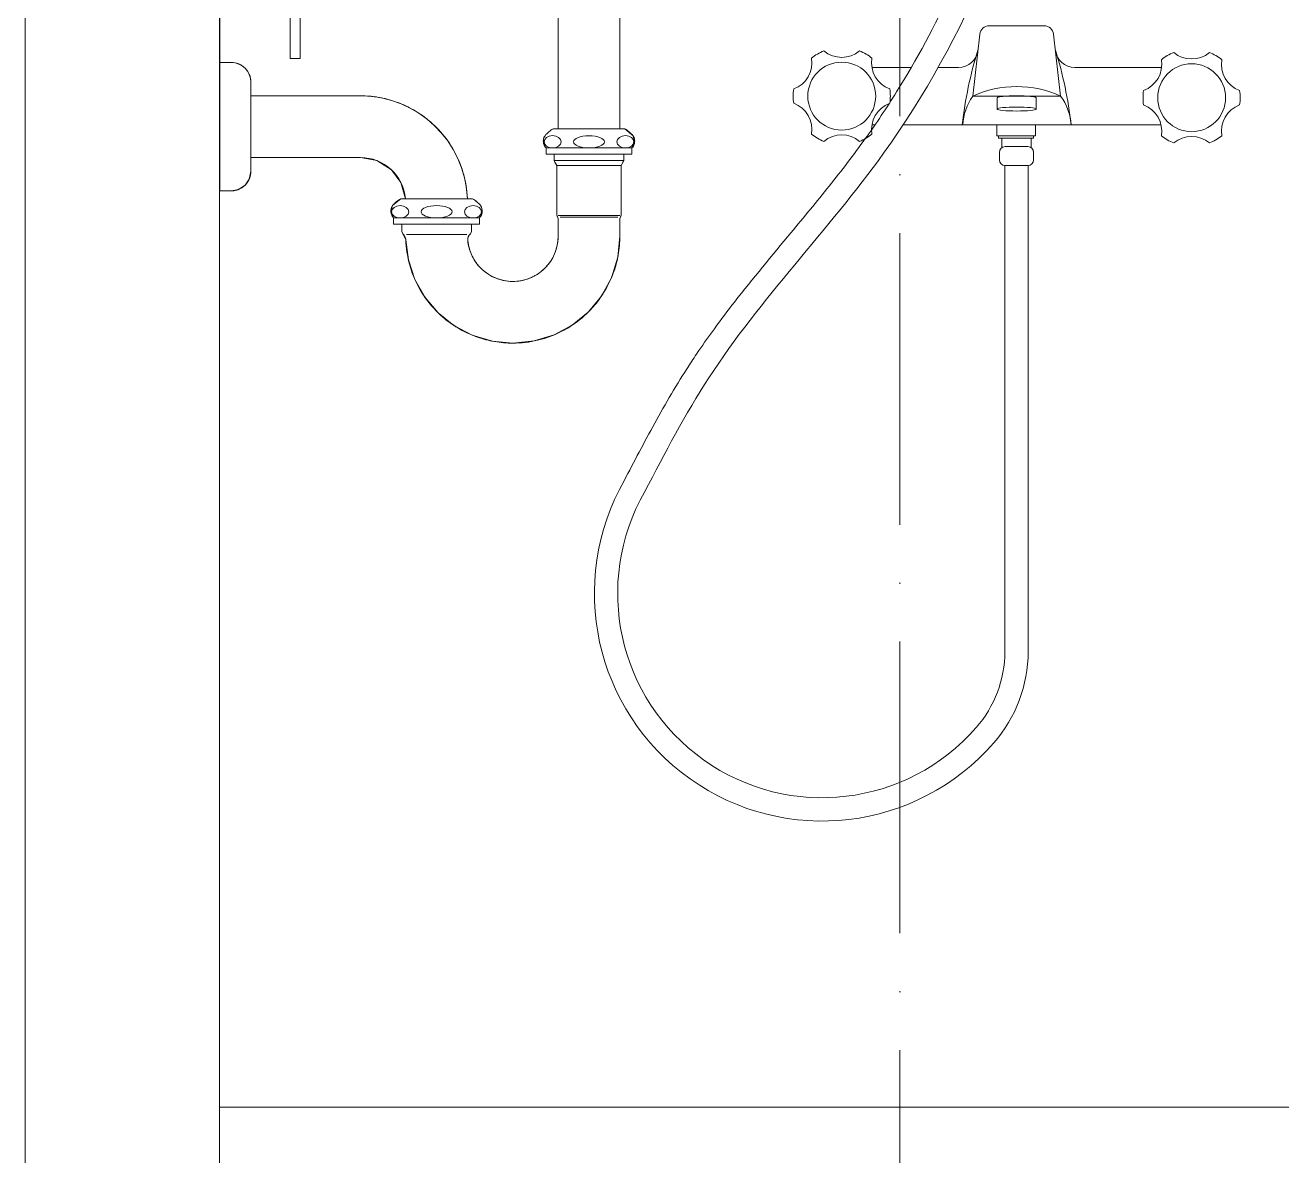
# Model space of a CAD drawing. Header units: millimetres. Extents: x -7075 to 54747, y -13937 to 93540.
# Drawn here: x 37300 to 37950, y 86625 to 87206 of the extents above; entities that cross this region are included whole.
import ezdxf

# ---------------------------------------------------------------- set-up
doc = ezdxf.new("R2010")
doc.units = ezdxf.units.MM
doc.linetypes.add('Grid Line', pattern=[4.2, 3, -0.6, 0, -0.6])
for name, color, linetype, lineweight in [('NET-CAT', 3, 'Continuous', 15), ('THIET-BI', 44, 'Continuous', 5), ('TRUC', 225, 'Continuous', 5)]:
    doc.layers.add(name, color=color, linetype=linetype, lineweight=lineweight)

# ---------------------------------------------------------------- blocks, each defined once
blk = doc.blocks.new('X-LA3 - X-LA-1425473-A-A')
at = {"layer": 'THIET-BI'}
for p, q in [((37399.99, 81821.31), (37399.99, 82175)), ((37574.11, 81853.19), (37574.11, 81939.7)), ((37574.11, 81853.19), (37574.11, 81939.7)), ((37605.86, 81939.7), (37605.86, 81853.19)), ((37605.86, 81853.19), (37605.86, 81939.7)), ((37605.86, 81939.7), (37605.86, 81853.19)), ((37436.29, 81889.32), (37436.29, 81923.81)), ((37436.29, 81923.81), (37436.29, 81889.32)), ((37441.3, 81923.81), (37441.3, 81889.32)), ((37441.3, 81889.32), (37441.3, 81923.81)), ((37441.3, 81889.32), (37436.29, 81889.32)), ((37436.29, 81889.32), (37441.3, 81889.32)), ((37399.99, 81887.31), (37405.99, 81887.31)), ((37399.99, 81821.31), (37399.99, 81887.31)), ((37405.99, 81887.31), (37399.99, 81887.31)), ((37415.99, 81877.31), (37415.99, 81870.18)), ((37415.99, 81877.31), (37415.99, 81854.31)), ((37415.99, 81870.18), (37472.38, 81870.18)), ((37415.99, 81870.18), (37472.38, 81870.18)), ((37415.99, 81854.31), (37415.99, 81831.31)), ((37571.49, 81853.19), (37574.11, 81853.19)), ((37589.99, 81853.19), (37571.49, 81853.19)), ((37608.49, 81853.19), (37589.99, 81853.19)), ((37605.86, 81853.19), (37608.49, 81853.19)), ((37605.86, 81853.19), (37608.49, 81853.19)), ((37608.49, 81853.19), (37612.62, 81849.67)), ((37612.62, 81849.67), (37613.47, 81846.43)), ((37567.88, 81840.19), (37567.88, 81843.39)), ((37567.88, 81843.39), (37567.88, 81840.19)), ((37612.08, 81843.39), (37567.88, 81843.39)), ((37613.47, 81846.43), (37612.08, 81843.39)), ((37612.08, 81843.39), (37612.08, 81840.19)), ((37612.08, 81840.19), (37612.08, 81843.39)), ((37612.08, 81843.39), (37612.08, 81840.19)), ((37415.99, 81838.43), (37415.99, 81831.31)), ((37472.38, 81838.43), (37415.99, 81838.43)), ((37415.99, 81838.43), (37472.38, 81838.43)), ((37415.99, 81838.43), (37415.99, 81831.31)), ((37472.38, 81838.43), (37415.99, 81838.43)), ((37480.81, 81836.86), (37472.38, 81838.43)), ((37488.28, 81832.16), (37480.81, 81836.86)), ((37572.02, 81840.19), (37567.88, 81840.19)), ((37567.88, 81840.19), (37589.99, 81840.19)), ((37572.02, 81840.19), (37567.88, 81840.19)), ((37572.02, 81836.83), (37572.02, 81840.19)), ((37572.02, 81836.83), (37572.02, 81840.19)), ((37572.48, 81835.99), (37572.02, 81836.83)), ((37607.93, 81836.83), (37572.02, 81836.83)), ((37572.48, 81835.99), (37572.02, 81836.83)), ((37573.37, 81834.32), (37572.48, 81835.99)), ((37572.48, 81835.99), (37573.37, 81834.32)), ((37589.99, 81840.19), (37612.08, 81840.19)), ((37607.93, 81836.83), (37606.58, 81834.32)), ((37607.47, 81835.99), (37606.58, 81834.32)), ((37606.58, 81834.32), (37607.47, 81835.99)), ((37607.93, 81836.83), (37607.47, 81835.99)), ((37607.93, 81836.83), (37607.47, 81835.99)), ((37607.93, 81840.19), (37607.93, 81836.83)), ((37612.08, 81840.19), (37607.93, 81840.19)), ((37607.93, 81840.19), (37607.93, 81836.83)), ((37607.93, 81840.19), (37607.93, 81836.83)), ((37612.08, 81840.19), (37607.93, 81840.19)), ((37415.99, 81831.31), (37415.17, 81827.33)), ((37493.23, 81825.56), (37488.28, 81832.16)), ((37573.37, 81808.83), (37573.37, 81834.32)), ((37573.37, 81834.32), (37606.58, 81834.32)), ((37573.37, 81808.83), (37573.37, 81834.32)), ((37606.58, 81834.32), (37606.58, 81808.83)), ((37606.58, 81834.32), (37606.58, 81808.83)), ((37606.58, 81834.32), (37606.58, 81808.83)), ((37413.07, 81824.24), (37409.7, 81822.02)), ((37415.17, 81827.33), (37413.07, 81824.24)), ((37495.6, 81817.21), (37493.23, 81825.56)), ((37405.99, 81821.31), (37399.99, 81821.31)), ((37405.99, 81821.31), (37399.99, 81821.31)), ((37405.99, 81821.31), (37399.99, 81821.31)), ((37409.7, 81822.02), (37405.99, 81821.31)), ((37488.93, 81813.69), (37493.08, 81817.21)), ((37488.93, 81813.69), (37493.08, 81817.21)), ((37493.08, 81817.21), (37495.6, 81817.21)), ((37511.58, 81817.21), (37493.08, 81817.21)), ((37493.08, 81817.21), (37495.6, 81817.21)), ((37530.08, 81817.21), (37511.58, 81817.21)), ((37527.41, 81817.21), (37530.08, 81817.21)), ((37488.09, 81810.43), (37488.93, 81813.69)), ((37489.47, 81807.41), (37488.09, 81810.43)), ((37489.47, 81804.21), (37489.47, 81807.41)), ((37489.47, 81807.41), (37533.67, 81807.41)), ((37489.47, 81804.21), (37489.47, 81807.41)), ((37489.47, 81804.21), (37489.47, 81807.41)), ((37493.94, 81804.23), (37489.47, 81804.21)), ((37493.63, 81804.21), (37489.47, 81804.21)), ((37489.47, 81804.21), (37493.61, 81804.21)), ((37511.58, 81804.21), (37489.47, 81804.21)), ((37493.94, 81804.23), (37492.1, 81804.23)), ((37493.63, 81800.33), (37493.63, 81804.21)), ((37493.63, 81803.73), (37493.63, 81800.33)), ((37493.63, 81800.33), (37493.63, 81803.73)), ((37495.46, 81804.23), (37511.58, 81804.21)), ((37511.58, 81804.21), (37527.69, 81804.23)), ((37533.67, 81804.21), (37511.58, 81804.21)), ((37529.52, 81804.21), (37529.52, 81800.33)), ((37533.67, 81804.21), (37529.52, 81804.21)), ((37529.52, 81803.73), (37529.52, 81800.33)), ((37533.67, 81807.41), (37533.67, 81804.21)), ((37533.67, 81807.41), (37533.67, 81804.21)), ((37574.1, 81807.07), (37573.37, 81808.83)), ((37573.66, 81808.12), (37574.1, 81807.07)), ((37574.1, 81798.03), (37574.1, 81807.07)), ((37574.1, 81807.07), (37574.1, 81798.03)), ((37574.11, 81808.54), (37605.86, 81808.54)), ((37589.97, 81807.83), (37575.11, 81807.83)), ((37604.84, 81807.83), (37589.97, 81807.83)), ((37606.58, 81808.83), (37605.85, 81807.07)), ((37606.58, 81808.83), (37605.85, 81807.07)), ((37605.85, 81807.07), (37606.29, 81808.12)), ((37605.85, 81807.07), (37605.85, 81798.03)), ((37605.85, 81807.07), (37605.85, 81798.03)), ((37605.85, 81807.07), (37605.85, 81798.03)), ((37494.2, 81799.15), (37493.63, 81800.33)), ((37494.2, 81799.15), (37493.63, 81800.33)), ((37495.73, 81796.14), (37493.63, 81800.33)), ((37511.58, 81798.83), (37496.03, 81798.83)), ((37527.11, 81798.83), (37511.58, 81798.83)), ((37529.52, 81800.33), (37528.99, 81799.17)), ((37529.52, 81800.33), (37528.99, 81799.17)), ((37605.85, 81798.03), (37604.77, 81787.13)), ((37497.08, 81785.75), (37495.73, 81796.14)), ((37500.45, 81775.63), (37497.08, 81785.75)), ((37604.77, 81787.13), (37601.52, 81776.58)), ((37505.72, 81766.35), (37500.45, 81775.63)), ((37601.52, 81776.58), (37596.4, 81767.17)), ((37512.34, 81758.58), (37505.72, 81766.35)), ((37596.4, 81767.17), (37589.57, 81758.94)), ((37520.49, 81752.02), (37512.34, 81758.58)), ((37589.57, 81758.94), (37581.28, 81752.16)), ((37529.79, 81747.1), (37520.49, 81752.02)), ((37581.28, 81752.16), (37572.03, 81747.21)), ((37540.3, 81743.95), (37529.79, 81747.1)), ((37572.03, 81747.21), (37561.8, 81744.06)), ((37550.77, 81742.95), (37540.3, 81743.95)), ((37561.8, 81744.06), (37550.77, 81742.95)), ((37399.99, 81350), (37949.99, 81350)), ((37949.99, 81350), (37399.99, 81350)), ((37699.99, 81350), (37699.99, 81350)), ((37699.99, 81350), (37699.99, 81350)), ((37699.99, 81350), (37699.99, 81350))]:
    blk.add_line(p, q, dxfattribs=at)
blk.add_arc((37472.38, 81815.11), 23.32, 5.15638, 90, dxfattribs=at)
for centre, major_axis, ratio in [((37571.25, 81846.53), (4.41, 0), 0.713058), ((37589.98, 81846.53), (7.99, 0), 0.393273), ((37608.71, 81846.53), (4.41, 0), 0.713058), ((37492.85, 81810.55), (4.41, 0), 0.7125), ((37530.3, 81810.55), (4.41, 0), 0.713058)]:
    blk.add_ellipse(centre, major_axis=major_axis, ratio=ratio, dxfattribs=at)
for points, knots in [([(37405.99, 81887.31), (37407.19, 81887.3), (37408.59, 81887.06), (37410.15, 81886.42), (37411.13, 81885.92), (37413.04, 81884.63), (37414.79, 81882.46), (37415.81, 81879.63), (37415.98, 81878.1), (37415.99, 81877.31)], [-1, -1, -1, -1, -0.785714, -0.732143, -0.678571, -0.571429, -0.285714, -0.142857, 0, 0, 0, 0]), ([(37472.38, 81870.18), (37475.57, 81870.16), (37480.24, 81869.76), (37486.18, 81868.51), (37490.53, 81867.19), (37494.72, 81865.52), (37500.04, 81862.91), (37510.41, 81856.11), (37520.06, 81844.63), (37525.99, 81829.62), (37527.21, 81821.47), (37527.41, 81817.21)], [-1, -1, -1, -1, -0.892857, -0.839286, -0.785714, -0.732143, -0.678571, -0.571429, -0.285714, -0.142857, 0, 0, 0, 0]), ([(37567.88, 81843.39), (37567.61, 81843.68), (37567.14, 81844.29), (37566.52, 81845.68), (37566.39, 81847.19), (37566.77, 81848.66), (37567.12, 81849.34), (37567.34, 81849.67)], [-1, -1, -1, -1, -0.833333, -0.666667, -0.333333, -0.166667, 0, 0, 0, 0]), ([(37612.62, 81849.67), (37612.84, 81849.34), (37613.2, 81848.66), (37613.57, 81847.19), (37613.44, 81845.68), (37612.83, 81844.29), (37612.36, 81843.68), (37612.08, 81843.39)], [-1, -1, -1, -1, -0.833333, -0.666667, -0.333333, -0.166667, 0, 0, 0, 0]), ([(37415.99, 81831.31), (37415.98, 81830.12), (37415.74, 81828.71), (37415.1, 81827.15), (37414.6, 81826.17), (37413.31, 81824.26), (37411.14, 81822.51), (37408.31, 81821.49), (37406.79, 81821.32), (37405.99, 81821.31)], [-1, -1, -1, -1, -0.785714, -0.732143, -0.678571, -0.571429, -0.285714, -0.142857, 0, 0, 0, 0]), ([(37489.47, 81807.41), (37489.2, 81807.7), (37488.73, 81808.31), (37488.11, 81809.69), (37487.98, 81811.21), (37488.36, 81812.68), (37488.71, 81813.36), (37488.93, 81813.69)], [-1, -1, -1, -1, -0.833333, -0.666667, -0.333333, -0.166667, 0, 0, 0, 0]), ([(37511.58, 81807.41), (37507.16, 81807.41), (37503.58, 81808.81), (37503.58, 81810.55), (37503.58, 81812.29), (37507.16, 81813.69), (37511.58, 81813.69)], [0, 0, 0, 0, 1, 1, 1, 2, 2, 2, 2]), ([(37511.58, 81807.41), (37515.98, 81807.41), (37519.57, 81808.81), (37519.57, 81810.55), (37519.57, 81812.29), (37515.98, 81813.69), (37511.58, 81813.69)], [0, 0, 0, 0, 1, 1, 1, 2, 2, 2, 2]), ([(37534.21, 81813.69), (37534.43, 81813.36), (37534.79, 81812.68), (37535.17, 81811.21), (37535.04, 81809.69), (37534.42, 81808.31), (37533.95, 81807.7), (37533.67, 81807.41)], [-1, -1, -1, -1, -0.833333, -0.666667, -0.333333, -0.166667, 0, 0, 0, 0]), ([(37495.73, 81796.14), (37495.72, 81796.43), (37495.64, 81797.01), (37495.22, 81798.1), (37494.67, 81798.78), (37494.2, 81799.15)], [-1, -1, -1, -1, -0.75, -0.5, 0, 0, 0, 0]), ([(37550.77, 81774.7), (37553.56, 81774.73), (37556.84, 81775.3), (37560.46, 81776.78), (37562.76, 81777.94), (37567.21, 81780.95), (37571.3, 81786.02), (37573.68, 81792.61), (37574.08, 81796.17), (37574.1, 81798.03)], [-1, -1, -1, -1, -0.785714, -0.732143, -0.678571, -0.571429, -0.285714, -0.142857, 0, 0, 0, 0]), ([(37605.85, 81798.03), (37605.82, 81794.74), (37605.4, 81789.95), (37604.09, 81783.87), (37602.7, 81779.42), (37600.95, 81775.15), (37598.21, 81769.73), (37591.09, 81759.21), (37579.12, 81749.57), (37563.56, 81743.94), (37555.16, 81742.99), (37550.77, 81742.95)], [-1, -1, -1, -1, -0.892857, -0.839286, -0.785714, -0.732143, -0.678571, -0.571429, -0.285714, -0.142857, 0, 0, 0, 0]), ([(37550.77, 81742.95), (37547.57, 81742.98), (37542.89, 81743.38), (37536.94, 81744.63), (37532.58, 81745.97), (37528.38, 81747.64), (37523.05, 81750.26), (37512.67, 81757.1), (37503.01, 81768.62), (37497.11, 81783.69), (37495.92, 81791.86), (37495.73, 81796.14)], [-1, -1, -1, -1, -0.892857, -0.839286, -0.785714, -0.732143, -0.678571, -0.571429, -0.285714, -0.142857, 0, 0, 0, 0]), ([(37527.57, 81795.7), (37527.84, 81793.13), (37529.14, 81788.31), (37533.61, 81781.5), (37539.51, 81777.16), (37545.72, 81775.07), (37549.05, 81774.72), (37550.77, 81774.7)], [-1, -1, -1, -1, -0.785714, -0.571429, -0.285714, -0.142857, 0, 0, 0, 0])]:
    blk.add_open_spline(points, degree=3, knots=knots, dxfattribs=at)
for points in [[(37405.99, 81887.31), (37411.51, 81887.31), (37415.99, 81882.83), (37415.99, 81877.31)], [(37472.38, 81870.18), (37501.98, 81870.18), (37526.28, 81846.79), (37527.41, 81817.21)], [(37567.88, 81843.39), (37566.24, 81845.09), (37566.01, 81847.72), (37567.34, 81849.67)], [(37567.34, 81849.67), (37567.93, 81850.38), (37569.2, 81851.68), (37570.69, 81852.73), (37571.49, 81853.19)], [(37567.34, 81849.67), (37568.5, 81851.08), (37569.9, 81852.28), (37571.49, 81853.19)], [(37608.49, 81853.19), (37609.28, 81852.73), (37610.77, 81851.68), (37612.04, 81850.38), (37612.62, 81849.67)], [(37608.49, 81853.19), (37610.06, 81852.28), (37611.47, 81851.08), (37612.62, 81849.67)], [(37612.62, 81849.67), (37613.95, 81847.72), (37613.73, 81845.09), (37612.08, 81843.39)], [(37472.38, 81838.43), (37484.44, 81838.43), (37494.52, 81829.23), (37495.6, 81817.21)], [(37415.99, 81831.31), (37415.99, 81825.78), (37411.51, 81821.31), (37405.99, 81821.31)], [(37488.93, 81813.69), (37490.09, 81815.11), (37491.49, 81816.3), (37493.08, 81817.21)], [(37530.08, 81817.21), (37530.87, 81816.75), (37532.36, 81815.7), (37533.63, 81814.4), (37534.21, 81813.69)], [(37530.08, 81817.21), (37531.65, 81816.3), (37533.06, 81815.11), (37534.21, 81813.69)], [(37489.47, 81807.41), (37487.83, 81809.11), (37487.6, 81811.73), (37488.93, 81813.69)], [(37534.21, 81813.69), (37535.55, 81811.73), (37535.32, 81809.11), (37533.67, 81807.41)], [(37494.2, 81799.15), (37495.13, 81798.42), (37495.69, 81797.32), (37495.73, 81796.14)], [(37527.57, 81795.7), (37527.44, 81797.02), (37527.97, 81798.33), (37528.99, 81799.17)], [(37528.99, 81799.17), (37528.73, 81798.96), (37528.28, 81798.48), (37527.81, 81797.63), (37527.55, 81796.69), (37527.54, 81796.04), (37527.57, 81795.7)], [(37605.85, 81798.03), (37605.85, 81767.61), (37581.19, 81742.95), (37550.77, 81742.95)], [(37574.1, 81798.03), (37574.1, 81785.15), (37563.66, 81774.7), (37550.77, 81774.7)], [(37550.77, 81742.95), (37521.1, 81742.95), (37496.75, 81766.47), (37495.73, 81796.14)], [(37550.77, 81774.7), (37538.79, 81774.7), (37528.76, 81783.78), (37527.57, 81795.7)]]:
    blk.add_open_spline(points, degree=3, dxfattribs=at)
blk = doc.blocks.new('X-SEN1 - X-SEN-1404906-A-A')
at = {"layer": 'THIET-BI'}
for p, q in [((37787.41, 81870), (37790.98, 81901.86)), ((37795.94, 81906.23), (37824.09, 81906.23)), ((37832.63, 81870), (37829.05, 81901.86)), ((37755.75, 81884.72), (37735.57, 81884.72)), ((37780.12, 81884.72), (37769.6, 81884.72)), ((37839.92, 81884.72), (37884.59, 81884.72)), ((37787.41, 81870), (37832.63, 81870)), ((37800.02, 81863.37), (37800.02, 81868.9)), ((37820.02, 81869.18), (37820.02, 81863.37)), ((37735.57, 81855.28), (37737.05, 81855.28)), ((37751.72, 81855.28), (37884.31, 81855.28)), ((37799.77, 81849.67), (37799.77, 81855.28)), ((37819.77, 81855.28), (37819.77, 81849.67)), ((37819.77, 81849.67), (37799.77, 81849.67)), ((37800.7, 81848.34), (37800.7, 81849.67)), ((37818.71, 81849.67), (37818.71, 81848.34)), ((37818.71, 81848.34), (37800.7, 81848.34)), ((37802.35, 81843.47), (37802.35, 81848.34)), ((37815.73, 81844.04), (37804.11, 81844.04)), ((37817.48, 81843.47), (37817.48, 81848.34)), ((37801.11, 81841.04), (37801.11, 81837.26)), ((37818.73, 81837.26), (37818.73, 81841.04)), ((37803.92, 81584.26), (37803.92, 81834.26)), ((37804.11, 81834.26), (37815.73, 81834.26)), ((37815.92, 81584.26), (37815.92, 81834.26))]:
    blk.add_line(p, q, dxfattribs=at)
for centre in [(37720.02, 81870), (37900.02, 81869.18)]:
    blk.add_circle(centre, 17.46, dxfattribs=at)
for centre, radius, start, end in [((37795.94, 81901.23), 5, 90, 172.76706), ((37824.09, 81901.23), 5, 7.23294, 90), ((37690.34, 81887.13), 14.33, 290.19286, 9.80714), ((37720.02, 81870), 25, 111.53285, 128.46715), ((37720.02, 81904.27), 14.33, 230.19286, 309.80714), ((37720.02, 81870), 25, 51.53285, 68.46715), ((37749.69, 81887.13), 14.33, 170.19286, 249.80714), ((37780.12, 81894.72), 10, 270, 353.59525), ((37987.36, 81832.23), 206.62, 162.721, 173.59628), ((37839.92, 81894.72), 10, 186.40475, 270), ((37632.68, 81832.23), 206.62, 6.40372, 17.279), ((37870.34, 81886.31), 14.33, 290.19286, 9.80714), ((37900.02, 81869.18), 25, 111.53285, 128.46715), ((37900.02, 81903.45), 14.33, 230.19286, 309.80714), ((37900.02, 81869.18), 25, 51.53285, 68.46715), ((37929.69, 81886.31), 14.33, 170.19286, 249.80714), ((37810.02, 81820.76), 54.18, 65.33418, 114.66582), ((37720.02, 81870), 25, 171.53285, 188.46715), ((37720.02, 81870), 25, 351.53285, 8.46715), ((37809.09, 81854.4), 26.71, 144.25984, 178.11019), ((37810.93, 81853.72), 27.13, 3.30197, 36.88985), ((37900.02, 81869.18), 25, 171.53285, 188.46715), ((37900.02, 81869.18), 25, 351.53285, 8.46715), ((37690.34, 81852.87), 14.33, 350.19286, 69.80714), ((37749.69, 81852.87), 14.33, 110.19286, 189.80714), ((37870.34, 81852.05), 14.33, 350.19286, 69.80714), ((37929.69, 81852.05), 14.33, 110.19286, 189.80714), ((37720.02, 81870), 25, 231.53285, 248.46715), ((37720.02, 81835.73), 14.33, 50.19286, 129.80714), ((37720.02, 81870), 25, 291.53285, 308.46715), ((37900.02, 81869.18), 25, 231.53285, 248.46715), ((37900.02, 81834.91), 14.33, 50.19286, 129.80714), ((37900.02, 81869.18), 25, 291.53285, 308.46715), ((37804.11, 81841.04), 3, 90, 180), ((37815.73, 81841.04), 3, 0, 90), ((37804.11, 81837.26), 3, 180, 270), ((37815.73, 81837.26), 3, 270, 0), ((37709.87, 81614.27), 117.13, 150.15771, 318.97112), ((37709.87, 81614.27), 105.13, 150.15771, 318.97112), ((37744.93, 81584.27), 58.99, 318.60543, 359.98786), ((37744.93, 81584.27), 70.99, 318.6668, 359.98992)]:
    blk.add_arc(centre, radius, start, end, dxfattribs=at)
blk.add_ellipse((37810.02, 81869.18), major_axis=(10, 0), ratio=0.102577, start_param=0, end_param=3.141593, dxfattribs=at)
blk.add_ellipse((37810.02, 81863.37), major_axis=(10, 0), ratio=0.102577, dxfattribs=at)
for points, knots in [([(37835.04, 82090.38), (37833.06, 82074.11), (37819.13, 81985.8), (37765.11, 81853.16), (37662.11, 81749.87), (37629.08, 81686.52), (37618.69, 81666.59)], [739.257756, 739.257756, 739.257756, 739.257756, 788.393473, 1006.975964, 1153.38591, 1220.589637, 1220.589637, 1220.589637, 1220.589637]), ([(37821.44, 82079.06), (37820.95, 82075.58), (37820.43, 82072.09), (37818.3, 82058.66), (37816.47, 82048.74), (37812.27, 82029), (37809.9, 82019.16), (37801.98, 81989.85), (37795.61, 81970.56), (37784.5, 81942.49), (37780.58, 81933.36), (37768.04, 81906.37), (37758.65, 81888.91), (37743.1, 81863.98), (37737.75, 81855.97), (37726.23, 81839.89), (37720, 81831.8), (37707.16, 81815.74), (37700.55, 81807.77), (37684.17, 81788.07), (37674.33, 81776.29), (37661.34, 81759.59), (37657.87, 81755.03), (37651.77, 81746.68), (37649.1, 81742.92), (37644.85, 81736.69), (37643.22, 81734.26), (37638.43, 81726.89), (37635.37, 81721.92), (37629.44, 81711.89), (37626.58, 81706.84), (37618.35, 81691.92), (37613.18, 81682), (37608.05, 81672.16)], [752.371724, 752.371724, 752.371724, 752.371724, 763.128626, 763.128626, 793.90814, 793.90814, 824.687653, 824.687653, 886.24668, 886.24668, 916.453467, 916.453467, 976.867041, 976.867041, 1006.423841, 1006.423841, 1037.610174, 1037.610174, 1068.796507, 1068.796507, 1114.385518, 1114.385518, 1131.259849, 1131.259849, 1144.761911, 1144.761911, 1153.292739, 1153.292739, 1170.354396, 1170.354396, 1187.416052, 1187.416052, 1220.589637, 1220.589637, 1220.589637, 1220.589637])]:
    blk.add_open_spline(points, degree=3, knots=knots, dxfattribs=at)

msp = doc.modelspace()

# ---------------------------------------------------------------- linework, layer by layer
at = {"layer": 'NET-CAT'}
for p, q in [((37299.94, 86550), (37299.94, 91850)), ((37399.94, 86550), (37399.94, 91850))]:
    msp.add_line(p, q, dxfattribs=at)
at = {"layer": 'TRUC', "linetype": 'Grid Line', "ltscale": 50}
msp.add_line((37749.94, -10536.86), (37749.94, 93540.4), dxfattribs=at)

# ---------------------------------------------------------------- block references
at = {"layer": 'THIET-BI'}
for name in ['X-SEN1 - X-SEN-1404906-A-A', 'X-LA3 - X-LA-1425473-A-A']:
    msp.add_blockref(name, (0, 5300), dxfattribs=at)

doc.saveas('drawing.dxf')
